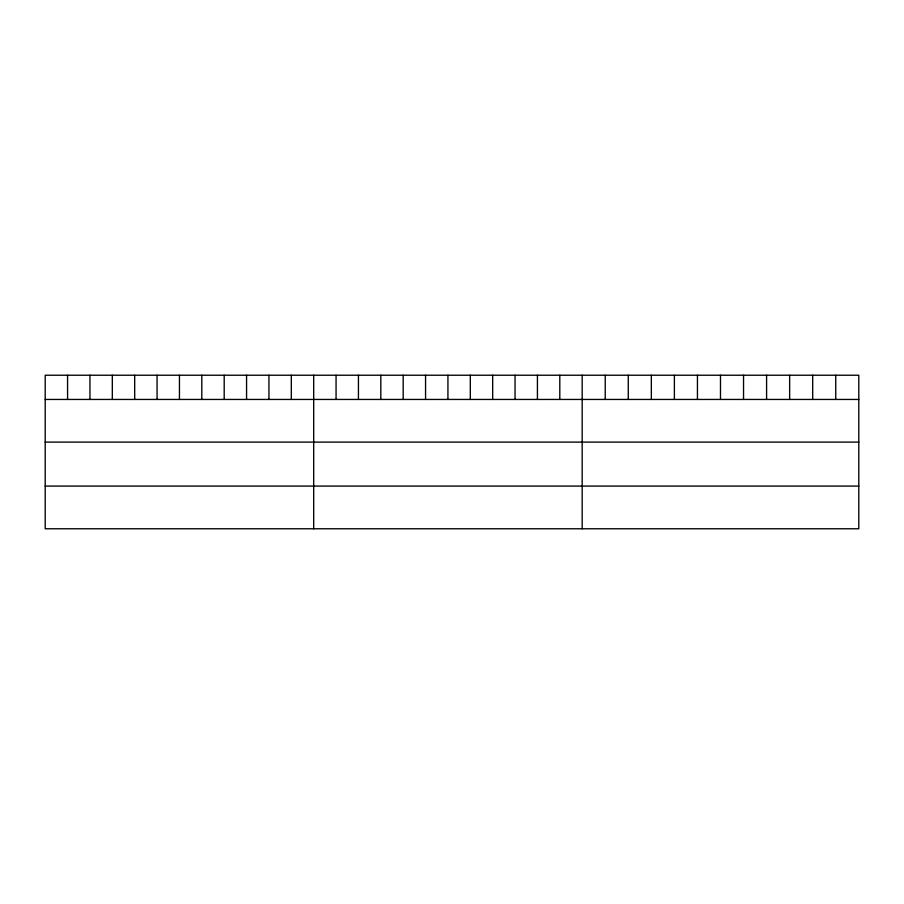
<?xml version="1.0" encoding="UTF-8"?>
<svg xmlns="http://www.w3.org/2000/svg" width="904" height="904" viewBox="0 0 904 904"><rect width="100%" height="100%" fill="white"/><g stroke="black" fill="none" stroke-linecap="round" stroke-linejoin="round"><path stroke-width="1.36" d="M858.8 399.444L858.8 528.772L45.2 528.772L45.2 375.228L858.8 375.228L858.8 399.444L45.2 399.444M45.2 442.112L858.8 442.112M45.2 486.092L858.8 486.092M835.748 375.228L835.748 399.444M812.696 375.228L812.696 399.444M789.644 375.228L789.644 399.444M766.592 375.228L766.592 399.444M743.54 375.228L743.54 399.444M720.488 375.228L720.488 399.444M697.436 375.228L697.436 399.444M674.384 375.228L674.384 399.444M651.332 375.228L651.332 399.444M628.28 375.228L628.28 399.444M605.228 375.228L605.228 399.444M582.176 375.228L582.176 528.772M559.802 375.228L559.802 399.444M537.428 375.228L537.428 399.444M515.054 375.228L515.054 399.444M492.68 375.228L492.68 399.444M470.306 375.228L470.306 399.444M447.932 375.228L447.932 399.444M425.558 375.228L425.558 399.444M403.184 375.228L403.184 399.444M380.81 375.228L380.81 399.444M358.436 375.228L358.436 399.444M336.062 375.228L336.062 399.444M313.688 375.228L313.688 528.772M291.314 375.228L291.314 399.444M268.94 375.228L268.94 399.444M246.566 375.228L246.566 399.444M224.192 375.228L224.192 399.444M201.818 375.228L201.818 399.444M179.444 375.228L179.444 399.444M157.07 375.228L157.07 399.444M134.696 375.228L134.696 399.444M112.322 375.228L112.322 399.444M89.948 375.228L89.948 399.444M67.574 375.228L67.574 399.444"/></g></svg>
